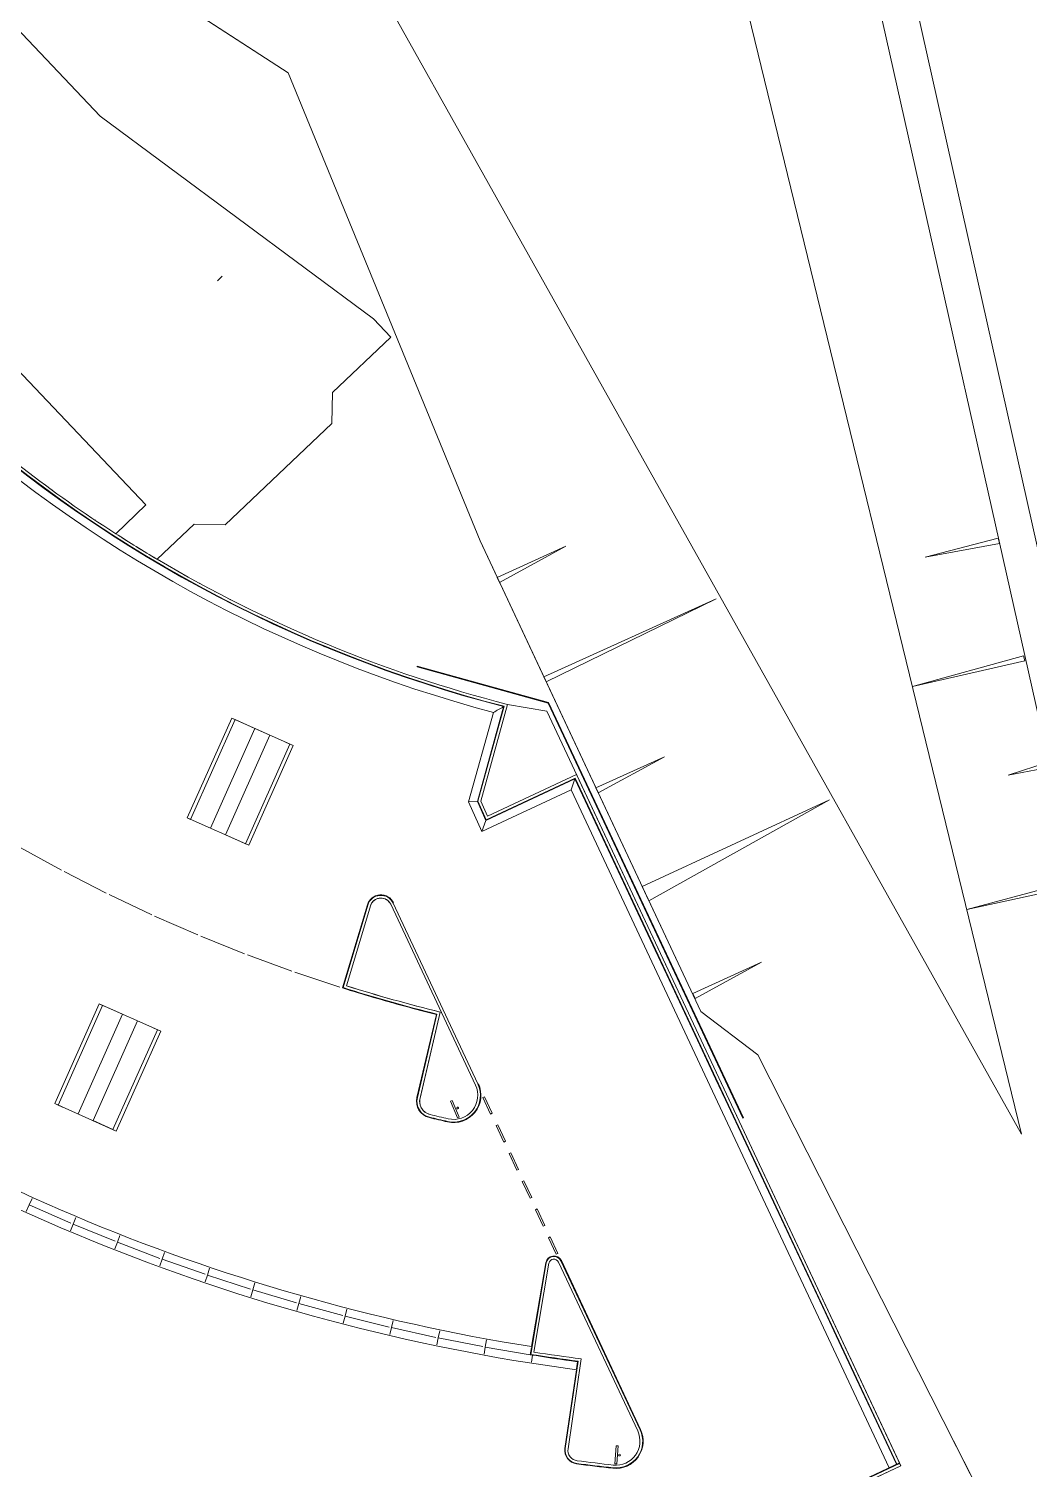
# Model space of a CAD drawing. Header units: metres. Extents: x 277863 to 282129, y 6130772 to 6135401.
# Drawn here: x 280706.6 to 280761.6, y 6132987.2 to 6133066.3 of the extents above; entities that cross this region are included whole.
import ezdxf

# ---------------------------------------------------------------- set-up
doc = ezdxf.new("R2010")
doc.units = ezdxf.units.M
doc.layers.add('_User Miscellaneous1', color=7, linetype='Continuous')
doc.layers.add('_User Miscellaneous2', color=7, linetype='Continuous')

# ---------------------------------------------------------------- blocks, each defined once
blk = doc.blocks.new('Site plan')
at = {"layer": '_User Miscellaneous2', "color": 252, "lineweight": 0}
for p, q in [((10.439, -9.245), (0.043, 1.696)), ((25.447, -20.368), (10.439, -9.245)), ((26.403, -21.374), (25.447, -20.368)), ((4.459, -21.649), (12.95, -30.586)), ((23.2, -24.418), (26.403, -21.374)), ((23.156, -26.114), (23.2, -24.418)), ((17.298, -31.68), (23.156, -26.114)), ((7.036, -29.222), (7.004, -29.198)), ((7.808, -29.79), (7.776, -29.767)), ((8.587, -30.348), (8.556, -30.326)), ((12.95, -30.586), (11.286, -32.167)), ((9.373, -30.896), (9.343, -30.875)), ((10.166, -31.433), (10.137, -31.414)), ((13.564, -33.572), (15.602, -31.636)), ((15.602, -31.636), (17.298, -31.68)), ((10.966, -31.961), (10.938, -31.942)), ((11.773, -32.477), (11.746, -32.46)), ((12.587, -32.984), (12.561, -32.967)), ((13.407, -33.479), (13.382, -33.464)), ((14.234, -33.964), (14.209, -33.95)), ((15.066, -34.438), (15.043, -34.425)), ((15.905, -34.901), (15.883, -34.889)), ((16.75, -35.353), (16.729, -35.342)), ((17.601, -35.794), (17.58, -35.784)), ((18.457, -36.225), (18.438, -36.215)), ((19.319, -36.643), (19.301, -36.635)), ((20.186, -37.051), (20.169, -37.043)), ((21.059, -37.447), (21.043, -37.44)), ((21.936, -37.832), (21.921, -37.826)), ((22.819, -38.205), (22.805, -38.2)), ((31.149, -46.866), (32.591, -41.669)), ((31.176, -46.864), (32.623, -41.647)), ((32.808, -41.54), (31.335, -46.852)), ((32.808, -41.54), (31.335, -46.852)), ((32.623, -41.647), (32.592, -41.665)), ((34.961, -41.918), (32.808, -41.54)), ((34.961, -41.918), (54.403, -83.358)), ((30.672, -46.902), (32.037, -41.984)), ((36.509, -45.628), (31.622, -47.921)), ((36.521, -45.595), (31.634, -47.887)), ((31.709, -47.687), (36.593, -45.395)), ((31.709, -47.687), (36.593, -45.395)), ((36.293, -46.226), (36.509, -45.628)), ((36.509, -45.628), (36.521, -45.595)), ((54.17, -83.274), (36.509, -45.628)), ((54.193, -83.264), (36.521, -45.595)), ((36.593, -45.395), (54.329, -83.2)), ((36.293, -46.226), (31.399, -48.522)), ((53.763, -83.465), (36.293, -46.226)), ((30.672, -46.902), (31.149, -46.866)), ((31.399, -48.522), (30.672, -46.902)), ((31.149, -46.866), (31.176, -46.864)), ((31.622, -47.921), (31.149, -46.866)), ((31.634, -47.887), (31.176, -46.864)), ((31.335, -46.852), (31.709, -47.687)), ((31.335, -46.852), (31.709, -47.687)), ((31.399, -48.522), (31.622, -47.921)), ((31.622, -47.921), (31.634, -47.887)), ((37.613, -47.981), (38.716, -50.334)), ((38.716, -50.334), (39.82, -52.687)), ((39.82, -52.687), (40.924, -55.04)), ((42.028, -57.392), (43.132, -59.745)), ((43.132, -59.745), (44.236, -62.098)), ((44.236, -62.098), (45.34, -64.451)), ((45.34, -64.451), (46.443, -66.804)), ((46.443, -66.804), (47.547, -69.157)), ((47.547, -69.157), (48.651, -71.51)), ((48.651, -71.51), (49.755, -73.863)), ((49.755, -73.863), (50.859, -76.216)), ((50.859, -76.216), (51.963, -78.569)), ((51.963, -78.569), (53.066, -80.922)), ((53.066, -80.922), (54.17, -83.274)), ((49.255, -85.581), (54.329, -83.201)), ((49.288, -85.593), (54.34, -83.223)), ((54.403, -83.358), (49.49, -85.663)), ((54.404, -83.359), (49.491, -85.663)), ((54.17, -83.274), (53.763, -83.465)), ((54.193, -83.264), (54.17, -83.274)), ((54.329, -83.2), (54.193, -83.264)), ((54.34, -83.223), (54.404, -83.359))]:
    blk.add_line(p, q, dxfattribs=at)
at = {"layer": '_User Miscellaneous2', "color": 254, "lineweight": 0}
for p, q in [((20.765, -6.859), (9.552, 0.4)), ((31.302, -32.568), (20.765, -6.859)), ((6.95, -29.375), (6.969, -29.39)), ((43.421, -58.399), (31.302, -32.568)), ((22.726, -38.356), (22.743, -38.363)), ((22.743, -38.363), (22.775, -38.376)), ((17.66, -42.298), (15.214, -47.774)), ((15.214, -47.774), (17.66, -42.298)), ((15.397, -47.856), (17.842, -42.379)), ((21.037, -43.806), (17.66, -42.298)), ((17.66, -42.298), (17.842, -42.379)), ((17.842, -42.379), (18.081, -42.486)), ((18.081, -42.486), (18.937, -42.868)), ((18.937, -42.868), (16.492, -48.345)), ((17.314, -48.712), (19.759, -43.235)), ((18.937, -42.868), (19.759, -43.235)), ((20.854, -43.724), (18.409, -49.201)), ((21.037, -43.806), (18.592, -49.282)), ((21.037, -43.806), (18.592, -49.282)), ((20.616, -43.618), (20.854, -43.724)), ((20.854, -43.724), (21.037, -43.806)), ((31.622, -47.921), (36.509, -45.628)), ((36.509, -45.628), (37.613, -47.981)), ((15.214, -47.774), (18.592, -49.282)), ((15.397, -47.856), (15.214, -47.774)), ((17.314, -48.712), (16.492, -48.345)), ((18.17, -49.094), (17.314, -48.712)), ((6.034, -49.397), (8.311, -50.65)), ((6.034, -49.397), (8.311, -50.65)), ((18.409, -49.201), (18.17, -49.094)), ((18.592, -49.282), (18.409, -49.201)), ((8.458, -50.727), (10.772, -51.911)), ((8.458, -50.727), (10.772, -51.911)), ((10.922, -51.984), (13.27, -53.096)), ((10.922, -51.984), (13.27, -53.096)), ((23.746, -57.114), (25.109, -52.555)), ((23.777, -57.098), (25.133, -52.562)), ((25.276, -52.605), (23.963, -56.999)), ((25.298, -52.544), (23.965, -57)), ((31.046, -62.445), (26.391, -52.522)), ((31.046, -62.445), (26.391, -52.522)), ((26.527, -52.458), (31.182, -62.381)), ((13.422, -53.165), (15.804, -54.206)), ((13.422, -53.165), (15.804, -54.206)), ((15.957, -54.27), (18.369, -55.238)), ((15.957, -54.27), (18.369, -55.238)), ((18.525, -55.297), (20.965, -56.192)), ((18.525, -55.297), (20.965, -56.192)), ((40.924, -55.04), (42.028, -57.392)), ((21.122, -56.246), (23.589, -57.066)), ((21.122, -56.246), (23.589, -57.066)), ((23.748, -57.116), (23.833, -57.141)), ((10.388, -57.988), (7.943, -63.464)), ((7.943, -63.464), (10.388, -57.988)), ((8.125, -63.546), (10.57, -58.069)), ((13.765, -59.496), (10.388, -57.988)), ((10.388, -57.988), (10.57, -58.069)), ((10.57, -58.069), (10.809, -58.176)), ((10.809, -58.176), (11.666, -58.558)), ((26.106, -57.821), (26.237, -57.861)), ((26.398, -57.906), (26.527, -57.94)), ((28.001, -63.165), (29.107, -58.441)), ((29.111, -58.442), (28.025, -63.083)), ((28.697, -58.518), (28.909, -58.574)), ((46.551, -60.788), (43.421, -58.399)), ((11.666, -58.558), (9.22, -64.035)), ((10.042, -64.402), (12.487, -58.925)), ((13.344, -59.308), (13.582, -59.414)), ((27.831, -63.125), (28.898, -58.569)), ((28.927, -58.551), (27.855, -63.131)), ((28.898, -58.569), (28.927, -58.551)), ((13.582, -59.414), (11.137, -64.891)), ((13.765, -59.496), (11.32, -64.972)), ((13.765, -59.496), (11.32, -64.972)), ((13.582, -59.414), (13.765, -59.496)), ((56.726, -80.86), (46.551, -60.788)), ((31.544, -63.093), (31.453, -63.136)), ((31.453, -63.136), (31.878, -64.041)), ((31.968, -63.998), (31.544, -63.093)), ((7.943, -63.464), (11.32, -64.972)), ((8.125, -63.546), (7.943, -63.464)), ((8.364, -63.652), (8.125, -63.546)), ((29.769, -63.292), (29.677, -63.33)), ((29.677, -63.33), (30.061, -64.253)), ((30.153, -64.215), (29.769, -63.292)), ((31.878, -64.041), (31.968, -63.998)), ((10.898, -64.784), (10.042, -64.402)), ((11.137, -64.891), (10.899, -64.784)), ((30.061, -64.253), (30.153, -64.215)), ((32.265, -64.632), (32.175, -64.674)), ((32.175, -64.674), (32.6, -65.579)), ((32.69, -65.537), (32.265, -64.632)), ((11.32, -64.972), (11.137, -64.891)), ((32.6, -65.579), (32.69, -65.537)), ((32.987, -66.17), (32.897, -66.213)), ((32.897, -66.213), (33.321, -67.118)), ((33.412, -67.075), (32.987, -66.17)), ((33.321, -67.118), (33.412, -67.075)), ((33.709, -67.709), (33.618, -67.751)), ((33.618, -67.751), (34.043, -68.656)), ((34.133, -68.614), (33.709, -67.709)), ((6.695, -68.669), (6.537, -69.031)), ((34.043, -68.656), (34.133, -68.614)), ((6.378, -69.395), (6.537, -69.031)), ((6.537, -69.031), (8.827, -70.031)), ((6.537, -69.031), (8.827, -70.031)), ((34.431, -69.247), (34.34, -69.29)), ((34.34, -69.29), (34.765, -70.195)), ((34.855, -70.152), (34.431, -69.247)), ((8.796, -70.453), (8.947, -70.082)), ((9.097, -69.717), (8.947, -70.082)), ((8.947, -70.082), (11.261, -71.027)), ((8.947, -70.082), (11.261, -71.027)), ((34.765, -70.195), (34.855, -70.152)), ((11.243, -71.443), (11.383, -71.075)), ((11.522, -70.709), (11.383, -71.075)), ((11.383, -71.075), (13.719, -71.963)), ((11.383, -71.075), (13.719, -71.963)), ((35.152, -70.786), (35.062, -70.828)), ((35.062, -70.828), (35.486, -71.733)), ((35.577, -71.691), (35.152, -70.786)), ((13.973, -71.637), (13.842, -72.008)), ((35.486, -71.733), (35.577, -71.691)), ((13.71, -72.381), (13.842, -72.008)), ((13.842, -72.008), (16.199, -72.839)), ((13.842, -72.008), (16.199, -72.839)), ((16.445, -72.506), (16.323, -72.881)), ((34.078, -77.235), (34.936, -72.21)), ((34.125, -76.811), (34.911, -72.206)), ((35.084, -72.235), (34.251, -77.111)), ((35.084, -72.235), (34.251, -77.111)), ((39.956, -81.442), (35.603, -72.165)), ((39.956, -81.442), (35.603, -72.165)), ((35.739, -72.101), (40.092, -81.379)), ((35.762, -72.09), (40.114, -81.368)), ((16.2, -73.259), (16.323, -72.881)), ((16.323, -72.881), (18.699, -73.655)), ((16.323, -72.881), (18.699, -73.655)), ((18.937, -73.316), (18.824, -73.694)), ((18.71, -74.076), (18.824, -73.694)), ((18.824, -73.694), (21.218, -74.41)), ((18.824, -73.694), (21.218, -74.41)), ((21.448, -74.065), (21.344, -74.446)), ((21.241, -74.825), (21.344, -74.446)), ((21.344, -74.446), (23.755, -75.103)), ((21.344, -74.446), (23.755, -75.103)), ((23.788, -75.519), (23.882, -75.136)), ((23.977, -74.754), (23.882, -75.136)), ((23.882, -75.136), (26.308, -75.735)), ((23.882, -75.136), (26.308, -75.735)), ((26.351, -76.149), (26.436, -75.764)), ((26.521, -75.38), (26.436, -75.764)), ((26.436, -75.764), (28.876, -76.304)), ((26.436, -75.764), (28.876, -76.304)), ((28.929, -76.717), (29.004, -76.331)), ((29.08, -75.943), (29.004, -76.331)), ((29.004, -76.331), (31.457, -76.811)), ((29.004, -76.331), (31.457, -76.811)), ((31.652, -76.446), (31.586, -76.835)), ((31.519, -77.222), (31.586, -76.835)), ((31.586, -76.835), (34.049, -77.255)), ((31.586, -76.835), (34.049, -77.255)), ((34.049, -77.256), (34.115, -76.867)), ((34.122, -77.665), (34.178, -77.276)), ((36.85, -77.487), (36.13, -82.424)), ((36.13, -82.424), (36.85, -77.487)), ((35.957, -82.399), (36.586, -78.082)), ((36.68, -77.615), (35.981, -82.403)), ((36.594, -78.026), (36.651, -77.637)), ((36.651, -77.637), (36.68, -77.615)), ((59.927, -87.15), (56.726, -80.86)), ((38.78, -82.252), (38.704, -83.249)), ((38.88, -82.26), (38.78, -82.252)), ((38.803, -83.256), (38.88, -82.26)), ((38.704, -83.249), (38.803, -83.256))]:
    blk.add_line(p, q, dxfattribs=at)
at = {"layer": '_User Miscellaneous2', "color": 253, "lineweight": 0}
for p, q in [((17.134, -18.034), (16.876, -18.279)), ((27.835, -39.473), (27.846, -39.435)), ((27.835, -39.473), (35.033, -41.47)), ((35.061, -41.436), (27.846, -39.435)), ((35.033, -41.47), (45.729, -64.269)), ((45.765, -64.252), (35.061, -41.436)), ((45.765, -64.252), (45.729, -64.269))]:
    blk.add_line(p, q, dxfattribs=at)
at = {"layer": '_User Miscellaneous2', "color": 254, "lineweight": 0, "flags": 128}
for points in [[(2.289, 60.932), (28.086, 49.667), (53.11, 6.403), (75.663, -94.335)], [(1.489, 59.1), (26.684, 48.097), (51.214, 5.688), (73.59, -93.971)], [(-1.95, 47.206), (-6.956, 56.134), (21.741, 42.268), (44.387, 3.117), (61.042, -65.138), (18.986, 9.867)], [(62.397, -92.004), (56.726, -80.86), (46.551, -60.788), (43.421, -58.399), (34.287, -38.931), (31.302, -32.568), (20.765, -6.859), (9.552, 0.4), (6.305, 6.345)], [(23.746, -57.114), (23.761, -57.106), (23.777, -57.098)], [(34.049, -77.256), (34.063, -77.245), (34.078, -77.235)]]:
    blk.add_lwpolyline(points, dxfattribs=at)
for points in [[(59.759, -32.41), (59.82, -32.703), (55.748, -33.455)], [(32.372, -34.848), (32.245, -34.577), (36.01, -32.862)], [(34.932, -40.306), (34.805, -40.035), (44.259, -35.739)], [(61.15, -38.869), (61.211, -39.141), (55.043, -40.552)], [(37.792, -46.4), (37.662, -46.13), (41.433, -44.421)], [(62.55, -44.701), (62.615, -44.992), (60.308, -45.422)], [(40.572, -52.326), (40.207, -51.548), (50.498, -46.785)], [(63.975, -51.211), (64.026, -51.505), (58.031, -52.797)], [(43.116, -57.686), (42.986, -57.417), (46.758, -55.707)]]:
    blk.add_lwpolyline(points, close=True, dxfattribs=at)
at = {"layer": '_User Miscellaneous2', "color": 252, "lineweight": 0, "flags": 128}
blk.add_lwpolyline([(32.592, -41.665), (32.523, -41.705), (32.453, -41.745), (32.384, -41.785), (32.314, -41.825), (32.245, -41.865), (32.175, -41.904), (32.106, -41.944), (32.037, -41.984)], dxfattribs=at)
at = {"layer": '_User Miscellaneous2', "color": 252, "lineweight": 0}
for radius, start, end in [(74.211, 227.42199, 255.15382), (73.736, 227.53381, 255.52703), (73.761, 227.55201, 255.50727), (73.586, 227.56256, 237.28998), (73.586, 227.56253, 237.28993), (73.586, 237.28973, 239.37403), (73.586, 237.62987, 237.92598), (73.586, 238.32322, 238.61882), (73.586, 238.37844, 238.64461), (73.586, 239.19133, 239.35291), (73.586, 239.37398, 255.6459), (73.586, 239.37402, 255.6459)]:
    blk.add_arc((51.051, 29.749), radius, start, end, dxfattribs=at)
at = {"layer": '_User Miscellaneous2', "color": 254, "lineweight": 0}
for centre, radius, start, end in [((51.051, 29.749), 73.586, 237.59498, 237.89883), ((51.051, 29.749), 73.586, 239.07577, 239.33863), ((25.85, -52.776), 0.773, 25.1328, 163.35579), ((25.85, -52.776), 0.748, 25.1328, 163.35579), ((25.85, -52.776), 0.598, 25.1328, 163.35579), ((25.849, -52.776), 0.598, 25.1328, 157.17556), ((51.051, 29.749), 107.897, 233.15651, 260.97481), ((51.051, 29.749), 108.797, 233.15651, 262.36245), ((51.052, 29.749), 91.054, 252.54906, 254.78673), ((51.052, 29.749), 91.029, 252.56457, 255.93356), ((51.052, 29.749), 90.879, 252.6578, 256.02663), ((51.051, 29.749), 90.879, 252.65999, 256.02971), ((51.052, 29.749), 91.054, 254.79507, 255.91808), ((29.847, -63.007), 1.499, 257.11005, 25.1328), ((29.847, -63.007), 1.474, 257.11005, 25.1328), ((29.847, -63.007), 1.324, 257.11005, 25.1328), ((29.847, -63.007), 1.324, 257.11005, 25.1328), ((28.731, -63.336), 0.925, 166.82616, 256.50329), ((28.731, -63.336), 0.9, 166.82616, 256.50329), ((28.731, -63.336), 0.75, 160.28752, 256.50329), ((28.731, -63.336), 0.75, 166.82616, 256.50329), ((51.086, 29.806), 96.537, 256.50329, 257.11005), ((51.087, 29.805), 96.537, 256.50329, 257.11005), ((30.067, -63.709), 0.05, 112.58628, 292.58628), ((30.067, -63.709), 0.05, 292.58628, 112.58628), ((51.087, 29.805), 96.712, 256.50329, 257.11005), ((51.087, 29.805), 96.687, 256.50329, 257.11005), ((35.355, -72.281), 0.45, 25.1328, 170.31084), ((35.355, -72.281), 0.425, 25.1328, 170.31084), ((35.355, -72.281), 0.275, 25.1328, 170.31084), ((35.355, -72.281), 0.275, 25.1328, 170.31084), ((51.051, 29.749), 108.347, 260.97161, 262.36245), ((51.051, 29.749), 108.322, 260.98498, 262.37583), ((51.051, 29.749), 108.172, 261.06534, 262.45619), ((51.051, 29.749), 108.172, 261.06534, 262.45619), ((38.761, -82.003), 1.494, 263.72416, 25.1328), ((38.761, -82.003), 1.469, 263.72416, 25.1328), ((38.761, -82.003), 1.319, 263.72416, 25.1328), ((38.761, -82.003), 1.319, 263.72416, 25.1328), ((36.698, -82.507), 0.75, 171.70168, 262.71389), ((36.698, -82.507), 0.725, 171.70168, 262.71389), ((36.698, -82.507), 0.575, 171.70168, 262.71389), ((36.698, -82.507), 0.575, 171.70168, 262.71389), ((38.956, -82.767), 0.05, 85.60662, 265.60662), ((38.956, -82.767), 0.05, 265.60662, 85.60662), ((51.051, 29.749), 113.92, 262.71389, 263.72416), ((51.051, 29.749), 113.895, 262.71389, 263.72416), ((51.051, 29.749), 113.745, 262.71389, 263.72416), ((51.051, 29.749), 113.745, 262.71389, 263.72416)]:
    blk.add_arc(centre, radius, start, end, dxfattribs=at)
at = {"layer": '_User Miscellaneous2', "color": 253, "lineweight": 0}
blk.add_open_spline([(35.061, -41.436), (35.061, -41.436), (35.061, -41.437), (35.06, -41.438), (35.058, -41.441), (35.056, -41.443), (35.054, -41.445), (35.053, -41.447), (35.051, -41.449), (35.049, -41.451), (35.047, -41.453), (35.045, -41.455), (35.044, -41.457), (35.042, -41.459), (35.04, -41.461), (35.039, -41.463), (35.037, -41.465), (35.035, -41.468), (35.033, -41.469), (35.033, -41.47), (35.033, -41.47)], degree=3, knots=[0, 0, 0, 0, 0.083333, 0.166667, 0.25, 0.291667, 0.333333, 0.375, 0.416667, 0.458333, 0.5, 0.541667, 0.583333, 0.625, 0.666667, 0.708333, 0.75, 0.833333, 0.916667, 1, 1, 1, 1], dxfattribs=at)

msp = doc.modelspace()

# ---------------------------------------------------------------- block references
at = {"layer": '_User Miscellaneous1'}
msp.add_blockref('Site plan', (280700.135, 6133070.769), dxfattribs=at)

doc.saveas('drawing.dxf')
